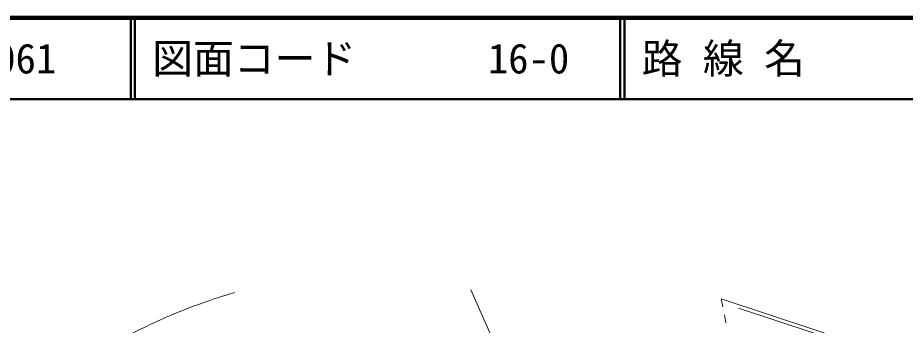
# Model space of a CAD drawing. Units: millimetres, scale not verified. Extents: x 40000 to 680000, y 20000 to 380000.
# Drawn here: x 103902 to 212676, y 342292 to 380000 of the extents above; entities that cross this region are included whole.
import ezdxf
from ezdxf.enums import TextEntityAlignment as Align

# ---------------------------------------------------------------- set-up
doc = ezdxf.new("R2010")
doc.units = ezdxf.units.MM
doc.header["$LTSCALE"] = 1000
for name, color, linetype, lineweight in [('M-BGD', 7, 'Continuous', 13), ('M-TTL', 2, 'Continuous', 140), ('M-TTL-LINE', 7, 'Continuous', 50)]:
    doc.layers.add(name, color=color, linetype=linetype, lineweight=lineweight)
doc.layers.add('M-TTL-TXT', color=7, linetype='Continuous')
doc.styles.add('ＭＳ ゴシック', font='')
doc.styles.get('ＭＳ ゴシック').set_extended_font_data('MS Gothic')

msp = doc.modelspace()

# ---------------------------------------------------------------- linework, layer by layer
at = {"layer": 'M-BGD'}
for p, q in [((161919, 340989), (159421, 346628)), ((190133, 345522), (190321, 344540)), ((192232, 344407), (210596, 338335)), ((190510, 343558), (190698, 342576))]:
    msp.add_line(p, q, dxfattribs=at)
msp.add_lwpolyline([(190133, 345522), (212947, 337979), (239286, 330602), (251029, 327710), (271741, 323407), (284099, 321090), (294818, 319419), (310864, 317196), (318241, 316377), (331765, 314942), (347854, 313676), (363238, 313319), (379127, 313398), (401100, 314643), (413899, 315730), (430071, 317716)], dxfattribs=at)
msp.add_open_spline([(60622, 306928), (62718, 308263), (63260, 308602), (64930, 309708), (66118, 310494), (66760, 310969), (67957, 311741), (69921, 313009), (71040, 313692), (73064, 314862), (74824, 315880), (75876, 316329), (77651, 317321), (79421, 318310), (80404, 318879), (82143, 319922), (84868, 321556), (86358, 322532), (89047, 324225), (92234, 326232), (94035, 327333), (97181, 329403), (99714, 331070), (101055, 332123), (103612, 333754), (106390, 335525), (107994, 336446), (110894, 338009), (112873, 339076), (114054, 339530), (116096, 340468), (120302, 342401), (122591, 343680), (126972, 345174), (128349, 345643), (128826, 345825), (130519, 346309)], degree=3, knots=[0, 0, 0, 0, 1, 1, 1, 2, 2, 2, 3, 3, 3, 4, 4, 4, 5, 5, 5, 6, 6, 6, 7, 7, 7, 8, 8, 8, 9, 9, 9, 10, 10, 10, 11, 11, 11, 12, 12, 12, 12], dxfattribs=at)
at = {"layer": 'M-TTL'}
msp.add_line((680000, 380000), (40000, 380000), dxfattribs=at)
at = {"layer": 'M-TTL-LINE'}
for p, q in [((117750, 380000), (117750, 370000)), ((118250, 380000), (118250, 370000)), ((177750, 380000), (177750, 370000)), ((178250, 380000), (178250, 370000)), ((40000, 370000), (680000, 370000))]:
    msp.add_line(p, q, dxfattribs=at)

# ---------------------------------------------------------------- texts
at = {"layer": 'M-TTL-TXT', "style": 'ＭＳ ゴシック'}
for s, p in [('061', (101142, 375000)), ('図面コード', (120380, 375000)), ('16-0', (161521, 375000)), ('路 線 名', (180380, 375000))]:
    msp.add_text(s, height=3666, dxfattribs=at).set_placement(p, align=Align.MIDDLE_LEFT)

doc.saveas('drawing.dxf')
